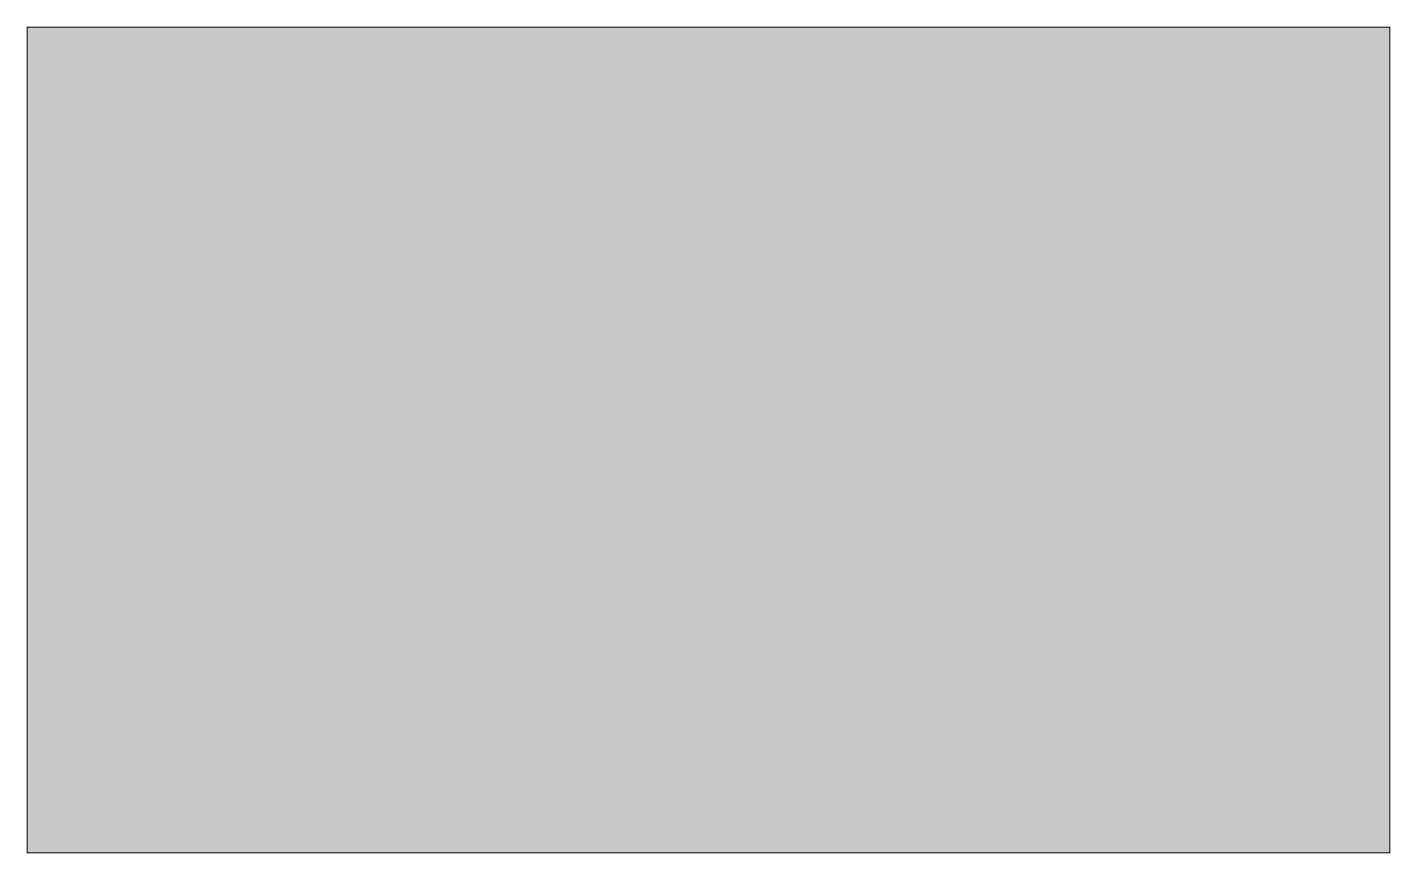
# Model space of a CAD drawing. Header units: centimetres. Extents: x 0 to 33.3, y -41.7 to -21.6.
import ezdxf

# ---------------------------------------------------------------- set-up
doc = ezdxf.new("R2010")
doc.units = ezdxf.units.CM
doc.header["$MEASUREMENT"] = 0
doc.layers.add('Layer 1', color=7, linetype='Continuous', lineweight=0)

msp = doc.modelspace()

# ---------------------------------------------------------------- hatches: boundary and pattern name
at = {"layer": 'Layer 1', "true_color": 0x231f20, "transparency": 33554687}
h = msp.add_hatch(color=250, dxfattribs=at)
h.dxf.hatch_style = 2
h.paths.add_polyline_path([(33.254, -41.73), (0, -41.73), (0, -21.585), (33.254, -21.585)])

# ---------------------------------------------------------------- linework, layer by layer
at = {"layer": 'Layer 1', "color": 7, "lineweight": 13, "true_color": 0xffffff}
msp.add_lwpolyline([(33.254, -41.73), (0, -41.73), (0, -21.585), (33.254, -21.585)], close=True, dxfattribs=at)

doc.saveas('drawing.dxf')
